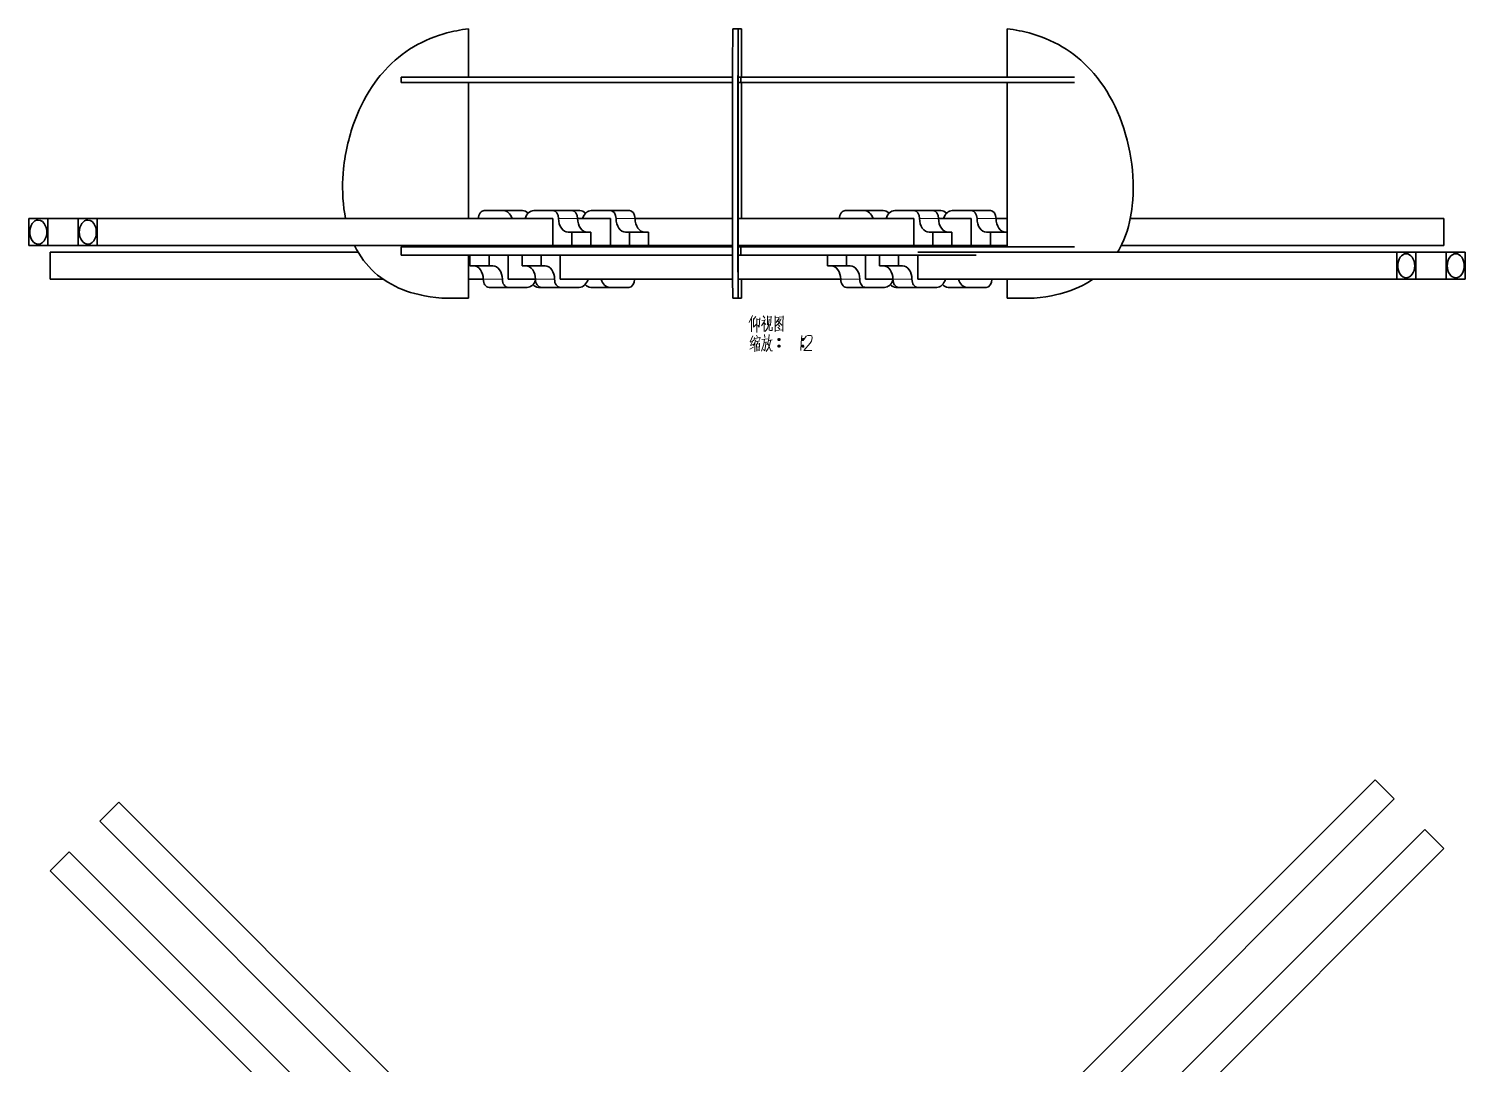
# Model space of a CAD drawing. Extents: x 100 to 1025, y 126 to 801.
# Drawn here: x 290.7 to 557.4, y 504.7 to 697 of the extents above; entities that cross this region are included whole.
import ezdxf

# ---------------------------------------------------------------- set-up
doc = ezdxf.new("R2010")
doc.units = 0

msp = doc.modelspace()

# ---------------------------------------------------------------- linework, layer by layer
at = {"color": 7, "lineweight": 35, "ltscale": 0.225}
for p, q in [((372.39, 687.95), (372.39, 696.95)), ((372.39, 687.95), (372.39, 696.95)), ((422.43, 687.95), (422.43, 696.95)), ((423.02, 687.95), (423.02, 696.95)), ((472.38, 687.95), (472.38, 696.95))]:
    msp.add_line(p, q, dxfattribs=at)
at = {"color": 7, "lineweight": 35, "ltscale": 0.025}
for p, q in [((422.43, 696.95), (421.43, 696.95)), ((422.02, 696.95), (423.02, 696.95)), ((359.89, 686.95), (359.89, 687.95)), ((422.42, 687.95), (422.42, 686.95)), ((422.89, 686.95), (422.89, 687.95)), ((422.42, 646.95), (421.42, 646.95))]:
    msp.add_line(p, q, dxfattribs=at)
at = {"color": 7, "lineweight": 35, "ltscale": 0.457596}
for p, q in [((378.19, 687.95), (359.89, 687.95)), ((378.19, 686.95), (359.89, 686.95)), ((484.88, 687.95), (466.58, 687.95)), ((484.88, 686.95), (466.58, 686.95)), ((378.19, 656.45), (359.89, 656.45)), ((484.88, 656.45), (466.58, 656.45)), ((378.19, 654.95), (359.89, 654.95))]:
    msp.add_line(p, q, dxfattribs=at)
at = {"color": 7, "lineweight": 35, "ltscale": 0.124999}
for p, q in [((367.39, 687.95), (372.39, 687.95)), ((477.38, 687.95), (472.38, 687.95)), ((372.39, 656.45), (367.39, 656.45)), ((472.38, 656.45), (477.38, 656.45)), ((372.39, 646.95), (367.39, 646.95)), ((472.38, 646.95), (477.38, 646.95))]:
    msp.add_line(p, q, dxfattribs=at)
at = {"color": 7, "lineweight": 35}
for p, q in [((372.39, 686.95), (372.39, 661.7)), ((372.39, 686.95), (372.39, 661.7)), ((421.39, 687.95), (378.19, 687.95)), ((421.39, 686.95), (378.19, 686.95)), ((422.43, 686.95), (422.43, 656.45)), ((466.58, 687.95), (422.89, 687.95)), ((466.58, 686.95), (422.89, 686.95)), ((423.02, 686.95), (423.02, 661.7)), ((472.38, 686.95), (472.38, 656.45)), ((294.26, 661.7), (378.18, 661.7)), ((303.45, 661.7), (387.37, 661.7)), ((422.43, 661.7), (445.18, 661.7)), ((422.43, 661.7), (454.38, 661.7)), ((495.21, 661.7), (544.22, 661.7)), ((495.21, 661.7), (553.42, 661.7)), ((303.45, 656.7), (388.02, 656.7)), ((421.38, 656.45), (378.19, 656.45)), ((422.43, 656.7), (455.03, 656.7)), ((466.58, 656.45), (422.89, 656.45)), ((493.54, 656.7), (553.42, 656.7)), ((351.89, 655.45), (294.71, 655.45)), ((351.89, 655.45), (303.9, 655.45)), ((421.39, 654.95), (378.19, 654.95)), ((466.58, 654.95), (422.89, 654.95)), ((544.67, 655.45), (455.75, 655.45)), ((553.87, 655.45), (464.94, 655.45)), ((356.5, 650.45), (294.71, 650.45)), ((421.4, 650.45), (389.4, 650.45)), ((544.67, 650.45), (455.75, 650.45)), ((459, 475.83), (540.69, 557.51)), ((385.32, 475.5), (307.44, 553.39)), ((462.96, 472.72), (544.22, 553.98)), ((381.4, 472.36), (303.9, 549.85)), ((468.7, 467.14), (549.88, 548.32)), ((375.71, 466.74), (298.25, 544.2)), ((471.92, 463.29), (553.42, 544.78)), ((372.52, 462.85), (294.71, 540.66))]:
    msp.add_line(p, q, dxfattribs=at)
at = {"color": 7, "lineweight": 35, "ltscale": 0.011687}
for p, q in [((422.89, 687.95), (422.42, 687.95)), ((422.89, 686.95), (422.42, 686.95)), ((422.42, 656.45), (422.89, 656.45)), ((422.42, 654.95), (422.89, 654.95))]:
    msp.add_line(p, q, dxfattribs=at)
at = {"color": 7, "lineweight": 35, "ltscale": 0.000260162}
for p, q in [((422.42, 687.95), (422.43, 687.95)), ((422.43, 656.45), (422.42, 656.45)), ((422.43, 646.95), (422.42, 646.95))]:
    msp.add_line(p, q, dxfattribs=at)
at = {"color": 7, "lineweight": 35, "ltscale": 1.83105e-05}
for p, q in [((422.42, 686.95), (422.42, 686.95)), ((422.42, 654.95), (422.42, 654.95))]:
    msp.add_line(p, q, dxfattribs=at)
at = {"color": 7, "lineweight": 35, "ltscale": 0.014854}
for p, q in [((422.43, 687.95), (423.02, 687.95)), ((422.43, 656.45), (423.02, 656.45)), ((422.43, 646.95), (423.02, 646.95))]:
    msp.add_line(p, q, dxfattribs=at)
at = {"color": 7, "lineweight": 35, "ltscale": 0.000260925}
for p, q in [((423.03, 687.95), (423.02, 687.95)), ((423.02, 656.45), (423.03, 656.45)), ((423.02, 646.95), (423.03, 646.95))]:
    msp.add_line(p, q, dxfattribs=at)
at = {"color": 7, "lineweight": 35, "ltscale": 0.125}
for p, q in [((290.73, 656.7), (290.73, 661.7)), ((294.26, 661.7), (294.26, 656.7)), ((299.92, 656.7), (299.92, 661.7)), ((303.45, 661.7), (303.45, 656.7)), ((388.02, 661.7), (388.02, 656.7)), ((398.7, 661.7), (398.7, 656.7)), ((455.03, 661.7), (455.03, 656.7)), ((465.7, 661.7), (465.7, 656.7)), ((553.42, 661.7), (553.42, 656.7)), ((294.71, 650.45), (294.71, 655.45)), ((544.67, 650.45), (544.67, 655.45)), ((548.21, 655.45), (548.21, 650.45)), ((553.87, 650.45), (553.87, 655.45)), ((557.4, 655.45), (557.4, 650.45)), ((544.22, 553.98), (540.69, 557.51)), ((307.44, 553.39), (303.9, 549.85)), ((553.42, 544.78), (549.88, 548.32)), ((298.25, 544.2), (294.71, 540.66))]:
    msp.add_line(p, q, dxfattribs=at)
at = {"color": 7, "lineweight": 35, "ltscale": 0.088389}
for p, q in [((294.26, 661.7), (290.73, 661.7)), ((382.37, 663.2), (378.83, 663.2)), ((391.56, 663.2), (388.02, 663.2)), ((445.84, 663.2), (442.3, 663.2)), ((445.84, 661.7), (442.3, 661.7)), ((451.49, 663.2), (455.03, 663.2)), ((451.49, 661.7), (455.03, 661.7)), ((469.24, 663.2), (465.7, 663.2)), ((405.77, 659.2), (402.23, 659.2)), ((462.1, 659.2), (458.56, 659.2)), ((290.73, 656.7), (294.26, 656.7)), ((388.02, 656.7), (391.56, 656.7)), ((405.77, 656.7), (402.23, 656.7)), ((462.1, 656.7), (458.56, 656.7)), ((465.7, 656.7), (469.24, 656.7)), ((376.17, 652.95), (372.64, 652.95)), ((383.24, 648.95), (379.71, 648.95)), ((392.93, 648.95), (389.4, 648.95)), ((398.59, 648.95), (395.06, 648.95)), ((446.06, 648.95), (442.52, 648.95)), ((455.75, 648.95), (452.21, 648.95))]:
    msp.add_line(p, q, dxfattribs=at)
at = {"color": 7, "lineweight": 35, "ltscale": 0.088388}
for p, q in [((303.45, 661.7), (299.92, 661.7)), ((378.83, 663.2), (375.29, 663.2)), ((378.83, 661.7), (375.29, 661.7)), ((384.49, 663.2), (388.02, 663.2)), ((384.49, 661.7), (388.02, 661.7)), ((395.16, 663.2), (398.7, 663.2)), ((395.16, 661.7), (398.7, 661.7)), ((402.23, 663.2), (398.7, 663.2)), ((449.37, 663.2), (445.84, 663.2)), ((458.56, 663.2), (455.03, 663.2)), ((462.17, 663.2), (465.7, 663.2)), ((462.17, 661.7), (465.7, 661.7)), ((395.09, 659.2), (391.56, 659.2)), ((299.92, 656.7), (303.45, 656.7)), ((395.09, 656.7), (391.56, 656.7)), ((398.7, 656.7), (402.23, 656.7)), ((455.03, 656.7), (458.56, 656.7)), ((548.21, 655.45), (544.67, 655.45)), ((557.4, 655.45), (553.87, 655.45)), ((385.86, 652.95), (382.33, 652.95)), ((442.52, 652.95), (438.99, 652.95)), ((452.21, 652.95), (448.68, 652.95)), ((379.71, 648.95), (376.17, 648.95)), ((389.4, 648.95), (385.86, 648.95)), ((398.59, 648.95), (402.13, 648.95)), ((449.59, 648.95), (446.06, 648.95)), ((459.28, 648.95), (455.75, 648.95)), ((464.94, 648.95), (461.41, 648.95)), ((464.94, 648.95), (468.48, 648.95)), ((544.67, 650.45), (548.21, 650.45)), ((553.87, 650.45), (557.4, 650.45))]:
    msp.add_line(p, q, dxfattribs=at)
at = {"color": 7, "lineweight": 13, "ltscale": 0.088389}
for p, q in [((392.62, 661.7), (389.08, 661.7)), ((470.3, 661.7), (466.77, 661.7)), ((378.65, 650.45), (375.11, 650.45)), ((388.34, 650.45), (384.8, 650.45))]:
    msp.add_line(p, q, dxfattribs=at)
at = {"color": 7, "lineweight": 35, "ltscale": 0.037095}
for p, q in [((393.04, 663.2), (391.56, 663.2)), ((460.05, 663.2), (458.56, 663.2))]:
    msp.add_line(p, q, dxfattribs=at)
at = {"color": 7, "lineweight": 35, "ltscale": 0.135702}
msp.add_line((392.62, 661.7), (398.05, 661.7), dxfattribs=at)
at = {"color": 7, "lineweight": 13, "ltscale": 0.088388}
for p, q in [((403.29, 661.7), (399.76, 661.7)), ((459.62, 661.7), (456.09, 661.7)), ((445, 650.45), (441.46, 650.45)), ((454.69, 650.45), (451.15, 650.45))]:
    msp.add_line(p, q, dxfattribs=at)
at = {"color": 7, "lineweight": 35, "ltscale": 0.452162}
msp.add_line((403.29, 661.7), (421.38, 661.7), dxfattribs=at)
msp.add_line((403.29, 661.7), (421.38, 661.7), dxfattribs=at)
at = {"color": 7, "lineweight": 35, "ltscale": 0.135701}
msp.add_line((459.62, 661.7), (465.05, 661.7), dxfattribs=at)
at = {"color": 7, "lineweight": 35, "ltscale": 0.051917}
msp.add_line((470.3, 661.7), (472.38, 661.7), dxfattribs=at)
msp.add_line((470.3, 661.7), (472.38, 661.7), dxfattribs=at)
at = {"color": 7, "lineweight": 35, "ltscale": 0.017678}
for p, q in [((390.85, 659.2), (391.56, 659.2)), ((468.53, 659.2), (469.24, 659.2)), ((386.57, 652.95), (385.86, 652.95)), ((443.23, 652.95), (442.52, 652.95)), ((452.92, 652.95), (452.21, 652.95))]:
    msp.add_line(p, q, dxfattribs=at)
at = {"color": 7, "lineweight": 35, "ltscale": 0.0625}
for p, q in [((391.56, 659.2), (391.56, 656.7)), ((395.09, 659.2), (395.09, 656.7)), ((402.23, 659.2), (402.23, 656.7)), ((405.77, 659.2), (405.77, 656.7)), ((458.56, 659.2), (458.56, 656.7)), ((462.1, 659.2), (462.1, 656.7)), ((469.24, 659.2), (469.24, 656.7))]:
    msp.add_line(p, q, dxfattribs=at)
at = {"color": 7, "lineweight": 35, "ltscale": 0.017677}
for p, q in [((401.53, 659.2), (402.23, 659.2)), ((457.86, 659.2), (458.56, 659.2)), ((376.88, 652.95), (376.17, 652.95))]:
    msp.add_line(p, q, dxfattribs=at)
at = {"color": 7, "lineweight": 35, "ltscale": 0.078432}
for p, q in [((472.38, 659.2), (469.24, 659.2)), ((472.38, 656.7), (469.24, 656.7))]:
    msp.add_line(p, q, dxfattribs=at)
at = {"color": 7, "lineweight": 35, "ltscale": 0.141421}
msp.add_line((294.26, 656.7), (299.92, 656.7), dxfattribs=at)
at = {"color": 7, "lineweight": 35, "ltscale": 0.0375}
for p, q in [((359.89, 654.95), (359.89, 656.45)), ((422.42, 656.45), (422.42, 654.95)), ((422.89, 654.95), (422.89, 656.45))]:
    msp.add_line(p, q, dxfattribs=at)
at = {"color": 7, "lineweight": 35, "ltscale": 0.006248}
for p, q in [((372.39, 656.7), (372.39, 656.45)), ((372.39, 656.7), (372.39, 656.45)), ((423.02, 656.7), (423.02, 656.45))]:
    msp.add_line(p, q, dxfattribs=at)
at = {"color": 7, "lineweight": 35, "ltscale": 0.090128}
for p, q in [((395.09, 656.7), (398.7, 656.7)), ((462.1, 656.7), (465.7, 656.7))]:
    msp.add_line(p, q, dxfattribs=at)
at = {"color": 7, "lineweight": 35, "ltscale": 0.390376}
msp.add_line((405.77, 656.7), (421.38, 656.7), dxfattribs=at)
at = {"color": 7, "lineweight": 35, "ltscale": 0.006247}
msp.add_line((423.07, 656.7), (423.07, 656.45), dxfattribs=at)
at = {"color": 7, "lineweight": 35, "ltscale": 0.2}
for p, q in [((372.39, 654.95), (372.39, 646.95)), ((372.39, 654.95), (372.39, 646.95)), ((422.43, 654.95), (422.43, 646.95))]:
    msp.add_line(p, q, dxfattribs=at)
at = {"color": 7, "lineweight": 35, "ltscale": 0.05}
for p, q in [((372.64, 652.95), (372.64, 654.95)), ((376.17, 652.95), (376.17, 654.95)), ((382.33, 652.95), (382.33, 654.95)), ((385.86, 652.95), (385.86, 654.95)), ((438.99, 652.95), (438.99, 654.95)), ((442.52, 652.95), (442.52, 654.95)), ((448.68, 652.95), (448.68, 654.95)), ((452.21, 652.95), (452.21, 654.95))]:
    msp.add_line(p, q, dxfattribs=at)
at = {"color": 7, "lineweight": 35, "ltscale": 0.112498}
for p, q in [((379.71, 650.45), (379.71, 654.95)), ((389.4, 650.45), (389.4, 654.95))]:
    msp.add_line(p, q, dxfattribs=at)
at = {"color": 7, "lineweight": 35, "ltscale": 0.1125}
for p, q in [((446.06, 650.45), (446.06, 654.95)), ((455.75, 650.45), (455.75, 654.95))]:
    msp.add_line(p, q, dxfattribs=at)
at = {"color": 7, "lineweight": 35, "ltscale": 0.06809}
msp.add_line((375.11, 650.45), (372.39, 650.45), dxfattribs=at)
at = {"color": 7, "lineweight": 35, "ltscale": 0.127367}
for p, q in [((384.8, 650.45), (379.71, 650.45)), ((451.15, 650.45), (446.06, 650.45))]:
    msp.add_line(p, q, dxfattribs=at)
at = {"color": 7, "lineweight": 35, "ltscale": 0.012361}
msp.add_line((385.86, 648.95), (385.36, 648.95), dxfattribs=at)
at = {"color": 7, "lineweight": 35, "ltscale": 0.475831}
msp.add_line((441.46, 650.45), (422.43, 650.45), dxfattribs=at)
at = {"color": 7, "lineweight": 35, "ltscale": 0.087498}
for p, q in [((423.02, 650.45), (423.02, 646.95)), ((472.38, 650.45), (472.38, 646.95))]:
    msp.add_line(p, q, dxfattribs=at)
at = {"color": 7, "lineweight": 35, "ltscale": 0.012362}
msp.add_line((452.21, 648.95), (451.71, 648.95), dxfattribs=at)
at = {"color": 7, "lineweight": 35, "ltscale": 0.141422}
msp.add_line((553.87, 650.45), (548.21, 650.45), dxfattribs=at)
at = {"color": 7, "lineweight": 35}
for points in [[(372.39, 696.95), (371.27, 696.79), (370.72, 696.7), (370.18, 696.59), (369.64, 696.48), (369.12, 696.36), (368.34, 696.16), (367.57, 695.95), (366.82, 695.71), (366.09, 695.45), (365.26, 695.13), (364.46, 694.78), (363.67, 694.41), (362.91, 694.01), (362.16, 693.59), (361.43, 693.14), (360.73, 692.66), (360.04, 692.16), (359.37, 691.64), (358.72, 691.09), (358.09, 690.51), (357.48, 689.91), (356.89, 689.29), (356.32, 688.65), (355.99, 688.26), (355.67, 687.87), (355.06, 687.05), (354.47, 686.21), (353.92, 685.35), (353.39, 684.45), (352.92, 683.61), (352.49, 682.75), (352.07, 681.87), (351.68, 680.97), (351.32, 680.05), (350.98, 679.12), (350.79, 678.56), (350.61, 677.99), (350.44, 677.42), (350.27, 676.84), (350.12, 676.26), (349.97, 675.68), (349.71, 674.5), (349.49, 673.32), (349.4, 672.72), (349.31, 672.13), (349.24, 671.53), (349.17, 670.94), (349.09, 670.05), (349.03, 669.16), (349, 668.27), (348.99, 667.39), (349.01, 666.41), (349.06, 665.45), (349.14, 664.49), (349.25, 663.55), (349.39, 662.62), (349.56, 661.7)], [(421.43, 696.95), (421.41, 694.8), (421.4, 692.21), (421.39, 684.45), (421.38, 668.54), (421.39, 653.95), (421.4, 649.55), (421.41, 648.11), (421.42, 646.95)], [(422.43, 696.95), (422.41, 694.8), (422.4, 692.21), (422.39, 684.45), (422.38, 668.54), (422.39, 653.95), (422.4, 649.55), (422.41, 648.11), (422.42, 646.95)], [(423.02, 696.95), (423.04, 695.34), (423.06, 687.95)], [(472.38, 696.95), (473.49, 696.79), (474.04, 696.7), (474.59, 696.59), (475.12, 696.48), (475.65, 696.36), (476.43, 696.16), (477.19, 695.95), (477.94, 695.71), (478.68, 695.45), (479.5, 695.13), (480.31, 694.78), (481.09, 694.41), (481.86, 694.01), (482.6, 693.59), (483.33, 693.14), (484.04, 692.66), (484.73, 692.16), (485.4, 691.64), (486.05, 691.09), (486.68, 690.51), (487.29, 689.91), (487.88, 689.29), (488.45, 688.65), (488.77, 688.26), (489.09, 687.87), (489.7, 687.05), (490.29, 686.21), (490.85, 685.35), (491.38, 684.45), (491.9, 683.5), (492.39, 682.53), (492.84, 681.53), (493.27, 680.51), (493.66, 679.47), (494.02, 678.41), (494.35, 677.34), (494.65, 676.25), (494.91, 675.15), (495.14, 674.05), (495.33, 672.93), (495.49, 671.82), (495.62, 670.7), (495.71, 669.58), (495.76, 668.47), (495.77, 667.37), (495.75, 666.27), (495.69, 665.18), (495.64, 664.65), (495.59, 664.11), (495.5, 663.41), (495.39, 662.71), (495.27, 662.02), (495.08, 661.13), (494.86, 660.25), (494.61, 659.4), (494.33, 658.56), (494.01, 657.75), (493.66, 656.96), (493.48, 656.57), (493.28, 656.19), (493.08, 655.82), (492.87, 655.45)], [(472.38, 696.95), (473.49, 696.79), (474.04, 696.7), (474.59, 696.59), (475.12, 696.48), (475.64, 696.36), (476.42, 696.16), (477.19, 695.95), (477.94, 695.71), (478.68, 695.45), (479.5, 695.13), (480.3, 694.78), (481.09, 694.41), (481.86, 694.01), (482.6, 693.59), (483.33, 693.14), (484.04, 692.66), (484.73, 692.16), (485.39, 691.64), (486.04, 691.09), (486.67, 690.51), (487.29, 689.91), (487.88, 689.29), (488.45, 688.65), (488.77, 688.26), (489.09, 687.87), (489.7, 687.05), (490.29, 686.21), (490.85, 685.35), (491.38, 684.45), (491.9, 683.5), (492.38, 682.53), (492.84, 681.53), (493.27, 680.51), (493.66, 679.47), (494.02, 678.41), (494.35, 677.34), (494.65, 676.25), (494.91, 675.15), (495.14, 674.05), (495.33, 672.93), (495.49, 671.82), (495.62, 670.7), (495.7, 669.58), (495.76, 668.47), (495.77, 667.37), (495.75, 666.27), (495.69, 665.18), (495.64, 664.65), (495.59, 664.11), (495.5, 663.41), (495.39, 662.71), (495.27, 662.02), (495.08, 661.13), (494.86, 660.25), (494.61, 659.4), (494.32, 658.56), (494.01, 657.75), (493.66, 656.96), (493.48, 656.57), (493.28, 656.19), (493.08, 655.82), (492.87, 655.45)], [(351.22, 656.7), (351.59, 655.98), (351.99, 655.28), (352.42, 654.6), (352.89, 653.95), (353.35, 653.36), (353.84, 652.79), (354.36, 652.25), (354.9, 651.73), (355.47, 651.23), (356.07, 650.76), (356.7, 650.32), (357.36, 649.9), (358.04, 649.51), (358.75, 649.14), (359.43, 648.82), (360.14, 648.53), (360.87, 648.26), (361.62, 648.02), (362.4, 647.79), (363.2, 647.59), (363.7, 647.48), (364.2, 647.38), (365.23, 647.21), (366.29, 647.06), (367.39, 646.95)], [(423.06, 650.45), (423.04, 647.59), (423.03, 646.95)], [(488.26, 650.45), (487.65, 650.05), (487.01, 649.66), (486.34, 649.3), (485.65, 648.97), (484.94, 648.66), (484.2, 648.37), (483.44, 648.11), (482.82, 647.92), (482.2, 647.75), (481.55, 647.59), (481.06, 647.48), (480.56, 647.38), (479.54, 647.2), (478.47, 647.06), (477.38, 646.95)], [(488.26, 650.45), (487.64, 650.05), (487.01, 649.66), (486.34, 649.3), (485.65, 648.97), (484.94, 648.66), (484.2, 648.37), (483.43, 648.11), (482.82, 647.92), (482.19, 647.75), (481.55, 647.59), (481.06, 647.48), (480.56, 647.38), (479.53, 647.2), (478.47, 647.06), (477.38, 646.95)]]:
    msp.add_lwpolyline(points, dxfattribs=at)
at = {"color": 7, "lineweight": 13}
for points in [[(425.09, 643.71), (424.49, 642.41)], [(424.88, 640.66), (424.88, 641.89), (424.88, 643.15)], [(425.3, 643.01), (425.72, 643.53)], [(425.3, 643.15), (425.3, 641.57)], [(425.86, 643.18), (425.86, 641.89), (425.86, 640.56)], [(425.86, 642.97), (426.38, 643.04)], [(426.35, 641.57), (426.45, 643.29)], [(427.43, 643.01), (427.26, 642.52), (426.77, 641.78)], [(426.8, 642.8), (427.36, 642.87)], [(427.08, 643.67), (427.36, 643.25)], [(427.85, 643.64), (427.85, 641.96)], [(428.52, 643.46), (427.85, 643.39)], [(428.17, 643.04), (428.06, 641.99)], [(428.45, 641.89), (428.52, 643.57)], [(429.29, 643.67), (429.29, 642.2), (429.29, 640.7)], [(429.29, 643.64), (429.29, 642.24), (429.29, 640.84)], [(430.76, 643.5), (429.29, 643.36)], [(430.06, 643.22), (429.5, 642.41)], [(429.85, 642.87), (430.3, 642.94)], [(430.06, 642.45), (430.41, 643.08)], [(430.72, 640.87), (430.72, 642.24), (430.76, 643.64)], [(425.3, 641.57), (425.82, 642.1)], [(425.82, 640.1), (426, 639.72)], [(426.35, 641.57), (426.07, 641.92)], [(427.26, 642.52), (427.26, 640.73)], [(427.26, 642.34), (427.57, 642.03)], [(427.29, 640.17), (427.4, 639.61)], [(427.36, 640.73), (427.64, 641.01)], [(427.64, 641.01), (427.89, 641.36)], [(428.06, 641.99), (427.89, 641.36)], [(428.2, 640.21), (428.13, 639.47)], [(428.2, 641.01), (428.2, 642.1)], [(428.34, 640.91), (428.2, 641.01)], [(428.76, 640.91), (428.34, 640.91)], [(428.76, 641.54), (428.76, 640.91)], [(429.29, 640.94), (430.65, 641.05)], [(429.36, 641.75), (429.85, 642.17)], [(429.81, 642.66), (430.51, 641.92)], [(429.81, 641.57), (430.16, 641.19)], [(429.85, 642.17), (430.06, 642.45)], [(429.92, 641.96), (430.16, 641.68)], [(430.51, 641.92), (430.69, 641.96)], [(430.72, 640.77), (430.72, 640.87), (430.65, 641.05)], [(434.26, 640.03), (434.15, 638.63), (434.05, 637.23)], [(436.11, 637.23), (434.64, 637.23), (435.76, 638.56), (436.04, 638.98), (436.18, 639.58), (436.11, 639.93), (435.94, 640.03), (435.34, 640.03), (435.03, 639.89), (434.68, 639.33)], [(424.6, 637.48), (425.3, 637.86)], [(425.05, 638.91), (424.63, 638.77)], [(425.12, 639.93), (424.67, 638.84)], [(424.7, 638.14), (425.23, 638.32)], [(425.19, 639.16), (424.74, 638.14)], [(425.51, 638.63), (425.19, 638.14)], [(425.44, 639.61), (425.33, 639.05)], [(425.44, 639.47), (426.49, 639.61)], [(425.68, 639.19), (425.51, 638.63)], [(425.54, 638.7), (425.54, 636.99)], [(425.75, 638.91), (426.45, 639.02)], [(425.82, 638.49), (425.86, 637.09)], [(425.82, 638.39), (426.35, 638.46)], [(425.86, 637.83), (426.24, 637.9)], [(426.07, 638.95), (426, 638.39)], [(426.38, 638.56), (426.31, 637.16)], [(426.52, 639.72), (426.38, 639.26)], [(427.29, 639.33), (427.19, 638.42), (427.08, 638), (426.77, 637.13)], [(426.8, 639.26), (427.85, 639.4)], [(427.61, 638.84), (427.5, 638), (427.36, 637.16), (427.15, 637.44)], [(427.22, 638.67), (427.61, 638.74)], [(427.99, 637.58), (427.61, 637.06)], [(427.99, 638.84), (427.82, 638.28)], [(427.92, 638.6), (428.48, 637.16)], [(428.13, 639.47), (427.99, 638.84)], [(428.27, 638.21), (427.99, 637.58)], [(428.06, 639.09), (428.76, 639.23)], [(428.48, 639.16), (428.27, 638.21)], [(429.81, 639.3), (430.2, 639.3)], [(429.81, 638.04), (430.2, 638.04)], [(429.85, 639.4), (430.16, 639.4)], [(429.85, 639.16), (430.16, 639.16)], [(429.85, 638.14), (430.16, 638.14)], [(429.85, 637.9), (430.16, 637.9)], [(434.26, 639.3), (434.64, 639.3)], [(434.26, 638.04), (434.64, 638.04)], [(434.29, 639.4), (434.61, 639.4)], [(434.29, 639.16), (434.61, 639.16)], [(434.29, 638.14), (434.61, 638.14)], [(434.29, 637.9), (434.61, 637.9)], [(426.31, 637.34), (425.89, 637.27)], [(428.48, 637.16), (428.8, 637.16)]]:
    msp.add_lwpolyline(points, dxfattribs=at)
for points in [[(429.92, 639.09), (430.09, 639.09), (430.2, 639.19), (430.2, 639.37), (430.09, 639.47), (429.92, 639.47), (429.81, 639.37), (429.81, 639.19)], [(429.92, 637.83), (430.09, 637.83), (430.2, 637.93), (430.2, 638.11), (430.09, 638.21), (429.92, 638.21), (429.81, 638.11), (429.81, 637.93)], [(434.36, 639.09), (434.54, 639.09), (434.64, 639.19), (434.64, 639.37), (434.54, 639.47), (434.36, 639.47), (434.26, 639.37), (434.26, 639.19)], [(434.36, 637.83), (434.54, 637.83), (434.64, 637.93), (434.64, 638.11), (434.54, 638.21), (434.36, 638.21), (434.26, 638.11), (434.26, 637.93)]]:
    msp.add_lwpolyline(points, close=True, dxfattribs=at)
at = {"color": 7, "lineweight": 35}
msp.add_arc((-14448.76, 667.86), 14871.83, 359.976258, 0.073538, dxfattribs=at)
for centre, major_axis, start_param, end_param in [((292.49, 659.2), (0, -2.24), 3.141593, 4.712389), ((292.49, 659.2), (0, -2.24), 6.283185, 9.424778), ((301.69, 659.2), (0, -2.24), 3.141593, 4.712389), ((301.69, 659.2), (0, -2.24), 6.283185, 9.424778), ((375.29, 661.7), (0, 1.5), 6.283185, 7.853982), ((378.83, 660.7), (0, 2.5), 5.123897, 6.283185), ((382.37, 660.7), (0, 2.5), 5.639757, 6.283185), ((384.49, 660.7), (0, 2.5), 6.283185, 7.442472), ((385.97, 661.7), (0, 1.5), 0, 0.00409), ((388.02, 661.7), (0, 1.5), 4.712389, 6.283185), ((390.85, 661.7), (0, 2.5), 1.570796, 3.141593), ((389.51, 660.7), (0, 2.5), 6.280409, 6.283185), ((391.56, 661.7), (0, 1.5), 4.712389, 6.283185), ((394.39, 661.7), (0, 2.5), 1.570796, 3.141593), ((393.04, 660.7), (0, 2.5), 5.639757, 6.283185), ((395.16, 660.7), (0, 2.5), 6.283185, 7.442472), ((398.7, 661.7), (0, 1.5), 4.712389, 6.283185), ((401.53, 661.7), (0, 2.5), 1.570796, 3.141593), ((402.23, 661.7), (0, 1.5), 4.712389, 6.283185), ((405.06, 661.7), (0, 2.5), 1.570796, 3.141593), ((442.3, 661.7), (0, 1.5), 6.283185, 7.853982), ((445.84, 660.7), (0, 2.5), 5.123897, 6.283185), ((449.37, 660.7), (0, 2.5), 5.639757, 6.283185), ((451.49, 660.7), (0, 2.5), 6.283185, 7.442472), ((452.98, 661.7), (0, 1.5), 6.283185, 6.287275), ((455.03, 661.7), (0, 1.5), 4.712389, 6.283185), ((457.86, 661.7), (0, 2.5), 1.570796, 3.141593), ((456.51, 660.7), (0, 2.5), 6.280409, 6.283185), ((458.56, 661.7), (0, 1.5), 4.712389, 6.283185), ((461.39, 661.7), (0, 2.5), 1.570796, 3.141593), ((460.05, 660.7), (0, 2.5), 5.639757, 6.283185), ((462.17, 660.7), (0, 2.5), 6.283185, 7.442472), ((465.7, 661.7), (0, 1.5), 4.712389, 6.283185), ((468.53, 661.7), (0, 2.5), 1.570796, 3.141593), ((469.24, 661.7), (0, 1.5), 4.712389, 6.283185), ((472.07, 661.7), (0, 2.5), 1.570796, 3.141593), ((292.49, 659.2), (0, -2.24), 4.712389, 6.283185), ((301.69, 659.2), (0, -2.24), 4.712389, 6.283185), ((546.44, 652.95), (0, 2.24), 0, 1.570796), ((546.44, 652.95), (0, 2.24), 3.141593, 6.283185), ((555.63, 652.95), (0, 2.24), 0, 1.570796), ((555.63, 652.95), (0, 2.24), 3.141593, 6.283185), ((373.34, 650.45), (0, 2.5), 4.712389, 6.283185), ((376.88, 650.45), (0, 2.5), 4.712389, 6.283185), ((383.03, 650.45), (0, 2.5), 4.712389, 6.283185), ((386.57, 650.45), (0, 2.5), 4.712389, 6.283185), ((439.69, 650.45), (0, 2.5), 4.712389, 6.283185), ((443.23, 650.45), (0, 2.5), 4.712389, 6.283185), ((449.38, 650.45), (0, 2.5), 4.712389, 6.283185), ((452.92, 650.45), (0, 2.5), 4.712389, 6.283185), ((546.44, 652.95), (0, 2.24), 1.570796, 3.141593), ((555.63, 652.95), (0, 2.24), 1.570796, 3.141593), ((376.17, 650.45), (0, 1.5), 1.570796, 3.141593), ((379.71, 650.45), (0, 1.5), 1.570796, 3.141593), ((383.24, 651.45), (0, 2.5), 3.141593, 4.228868), ((385.36, 651.45), (0, 2.5), 2.498164, 3.141593), ((385.86, 650.45), (0, 1.5), 1.570796, 3.141593), ((389.4, 650.45), (0, 1.5), 1.570796, 3.141593), ((392.93, 651.45), (0, 2.5), 3.141593, 4.30088), ((395.06, 651.45), (0, 2.5), 2.498164, 3.141593), ((398.59, 651.45), (0, 2.5), 1.982307, 3.141593), ((402.13, 650.45), (0, 1.5), 3.141593, 4.712389), ((442.52, 650.45), (0, 1.5), 1.570796, 3.141593), ((446.06, 650.45), (0, 1.5), 1.570796, 3.141593), ((449.59, 651.45), (0, 2.5), 3.141593, 4.228868), ((451.71, 651.45), (0, 2.5), 2.498164, 3.141593), ((452.21, 650.45), (0, 1.5), 1.570796, 3.141593), ((455.75, 650.45), (0, 1.5), 1.570796, 3.141593), ((459.28, 651.45), (0, 2.5), 3.141593, 4.30088), ((461.41, 651.45), (0, 2.5), 2.498164, 3.141593), ((464.94, 651.45), (0, 2.5), 1.982307, 3.141593), ((468.48, 650.45), (0, 1.5), 3.141593, 4.712389)]:
    msp.add_ellipse(centre, major_axis=major_axis, ratio=0.707107, start_param=start_param, end_param=end_param, dxfattribs=at)

doc.saveas('drawing.dxf')
